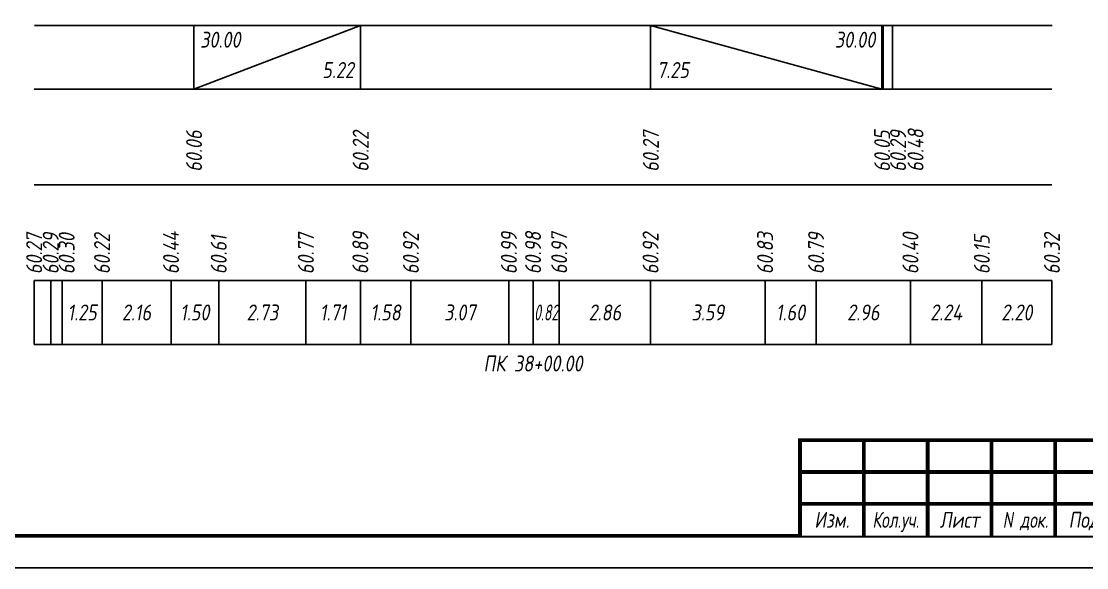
# Model space of a CAD drawing. Extents: x -717 to 1451, y -133302 to 233.
# Drawn here: x 77.9 to 244.9, y -59929.4 to -59843.8 of the extents above; entities that cross this region are included whole.
import ezdxf
from ezdxf.enums import TextEntityAlignment as Align

# ---------------------------------------------------------------- set-up
doc = ezdxf.new("R2010")
doc.units = 0
for name, color, linetype in [('Зарамочное оформление', 7, 'Continuous'), ('Код_510', 7, 'Continuous'), ('Код_516', 1, 'Continuous'), ('Подписи поперечников', 7, 'Continuous'), ('Таблица', 7, 'Continuous')]:
    doc.layers.add(name, color=color, linetype=linetype)
doc.styles.add('М', font='romand.shx', dxfattribs={"width": 0.8, "oblique": 10, "height": 2.5})

# ---------------------------------------------------------------- blocks, each defined once
blk = doc.blocks.new('Штамп')
at = {"linetype": 'Continuous'}
blk.add_wipeout([(199.95, -411.25), (384.95, -411.25), (384.95, -426.25), (199.95, -426.25)], dxfattribs=at).dxf.layer = 'Зарамочное оформление'
at = {"layer": 'Зарамочное оформление', "linetype": 'Continuous', "lineweight": -3, "const_width": 0.6, "flags": 128}
for points in [[(199.95, -426.25), (199.95, -411.25), (384.95, -411.25)], [(209.95, -411.25), (209.95, -426.25)], [(219.95, -411.25), (219.95, -426.25)], [(229.95, -411.25), (229.95, -426.25)], [(239.95, -411.25), (239.95, -426.25)], [(199.95, -416.25), (264.95, -416.25)], [(199.95, -421.25), (264.95, -421.25)]]:
    blk.add_lwpolyline(points, dxfattribs=at)
at = {"layer": 'Зарамочное оформление', "linetype": 'Continuous', "style": 'М', "oblique": 10}
for s, width, p in [('Изм.', 0.8, (204.95, -423.75)), ('Кол.уч.', 0.7, (214.95, -423.75)), ('Лист', 0.8, (224.95, -423.75)), ('N док.', 0.7, (235.28, -423.75)), ('Подпись', 0.8, (247.45, -423.75))]:
    blk.add_text(s, height=2.5, dxfattribs=dict(at, width=width)).set_placement(p, align=Align.MIDDLE_CENTER)
blk = doc.blocks.new('шифр')
blk.add_blockref('Штамп', (0, -59558))

msp = doc.modelspace()

# ---------------------------------------------------------------- linework, layer by layer
at = {"flags": 128}
msp.add_lwpolyline([(-30.054, -59929.421), (389.946, -59929.421), (389.946, -59632.421), (-30.054, -59632.421)], close=True, dxfattribs=at)
at = {"const_width": 0.6, "flags": 128}
msp.add_lwpolyline([(-10.054, -59924.421), (384.946, -59924.421), (384.946, -59637.421), (-10.054, -59637.421)], close=True, dxfattribs=at)
at = {"layer": 'Код_510'}
for p, q in [((79.946, -59894.421), (79.946, -59884.421)), ((82.539, -59894.421), (82.539, -59884.421)), ((84.344, -59894.421), (84.344, -59884.421)), ((90.579, -59894.421), (90.579, -59884.421)), ((101.389, -59894.421), (101.389, -59884.421)), ((108.868, -59894.421), (108.868, -59884.421)), ((122.532, -59894.421), (122.532, -59884.421)), ((131.061, -59894.421), (131.061, -59884.421)), ((138.982, -59894.421), (138.982, -59884.421)), ((154.338, -59894.421), (154.338, -59884.421)), ((158.129, -59894.421), (158.129, -59884.421)), ((162.223, -59894.421), (162.223, -59884.421)), ((176.534, -59894.421), (176.534, -59884.421)), ((194.481, -59894.421), (194.481, -59884.421)), ((202.475, -59894.421), (202.475, -59884.421)), ((217.262, -59894.421), (217.262, -59884.421)), ((228.445, -59894.421), (228.445, -59884.421)), ((239.429, -59894.421), (239.429, -59884.421))]:
    msp.add_line(p, q, dxfattribs=at)
at = {"layer": 'Код_516'}
for p, q in [((104.946, -59854.421), (104.946, -59844.421)), ((104.946, -59854.421), (131.061, -59844.421)), ((131.061, -59854.421), (131.061, -59844.421)), ((176.534, -59854.421), (176.534, -59844.421)), ((176.534, -59844.421), (212.77, -59854.421)), ((212.77, -59854.421), (212.77, -59844.421)), ((212.77, -59854.421), (212.77, -59844.421)), ((213.012, -59854.421), (213.012, -59844.421)), ((214.429, -59854.421), (214.429, -59844.421)), ((212.77, -59849.421), (213.012, -59849.421))]:
    msp.add_line(p, q, dxfattribs=at)
at = {"layer": 'Таблица'}
for p, q in [((80, -59844.421), (239.483, -59844.421)), ((79.946, -59854.421), (239.429, -59854.421)), ((79.946, -59869.421), (239.429, -59869.421)), ((79.946, -59884.421), (239.429, -59884.421)), ((79.946, -59894.421), (239.429, -59894.421))]:
    msp.add_line(p, q, dxfattribs=at)

# ---------------------------------------------------------------- texts
at = {"layer": 'Код_510', "style": 'М', "oblique": 10, "width": 0.8}
for s, p in [('60.27', (79.946, -59883.421)), ('60.29', (82.539, -59883.421)), ('60.30', (85.039, -59883.421)), ('60.22', (90.579, -59883.421)), ('60.44', (101.389, -59883.421)), ('60.61', (108.868, -59883.421)), ('60.77', (122.532, -59883.421)), ('60.89', (131.061, -59883.421)), ('60.92', (138.982, -59883.421)), ('60.99', (154.338, -59883.421)), ('60.98', (158.129, -59883.421)), ('60.97', (162.223, -59883.421)), ('60.92', (176.534, -59883.421)), ('60.83', (194.481, -59883.421)), ('60.79', (202.475, -59883.421)), ('60.40', (217.262, -59883.421)), ('60.15', (228.445, -59883.421)), ('60.32', (239.429, -59883.421))]:
    msp.add_text(s, height=2.5, rotation=90, dxfattribs=at).set_placement(p, align=Align.MIDDLE_LEFT)
at = {"layer": 'Код_510', "style": 'М', "oblique": 10}
for s, width, p in [('1.25', 0.8, (87.462, -59889.421)), ('2.16', 0.8, (95.984, -59889.421)), ('1.50', 0.8, (105.128, -59889.421)), ('2.73', 0.8, (115.7, -59889.421)), ('1.71', 0.8, (126.796, -59889.421)), ('1.58', 0.8, (135.022, -59889.421)), ('3.07', 0.8, (146.66, -59889.421)), ('0.82', 0.6, (160.176, -59889.421)), ('2.86', 0.8, (169.378, -59889.421)), ('3.59', 0.8, (185.507, -59889.421)), ('1.60', 0.8, (198.478, -59889.421)), ('2.96', 0.8, (209.868, -59889.421)), ('2.24', 0.8, (222.854, -59889.421)), ('2.20', 0.8, (233.937, -59889.421))]:
    msp.add_text(s, height=2.5, dxfattribs=dict(at, width=width)).set_placement(p, align=Align.MIDDLE_CENTER)
at = {"layer": 'Код_516', "style": 'М', "oblique": 10, "width": 0.8}
msp.add_text('30.00', height=2.5, dxfattribs=at).set_placement((105.946, -59845.421), align=Align.TOP_LEFT)
msp.add_text('30.00', height=2.5, dxfattribs=at).set_placement((211.77, -59845.421), align=Align.TOP_RIGHT)
msp.add_text('5.22', height=2.5, dxfattribs=at).set_placement((130.061, -59853.421), align=Align.BOTTOM_RIGHT)
msp.add_text('7.25', height=2.5, dxfattribs=at).set_placement((177.534, -59853.421), align=Align.BOTTOM_LEFT)
for s, p in [('60.48', (218.063, -59867.371)), ('60.06', (105, -59867.371)), ('60.22', (131.115, -59867.371)), ('60.27', (176.588, -59867.371)), ('60.05', (212.825, -59867.371)), ('60.29', (215.325, -59867.371))]:
    msp.add_text(s, height=2.5, rotation=90, dxfattribs=at).set_placement(p, align=Align.MIDDLE_LEFT)
at = {"layer": 'Подписи поперечников', "style": 'М', "oblique": 10, "width": 0.8}
msp.add_text('ПК 38+00.00', height=2.5, dxfattribs=at).set_placement((158.129, -59899.421), align=Align.BOTTOM_CENTER)

# ---------------------------------------------------------------- next in the draw order: block references
msp.add_blockref('шифр', (0, 59.829))

doc.saveas('drawing.dxf')
